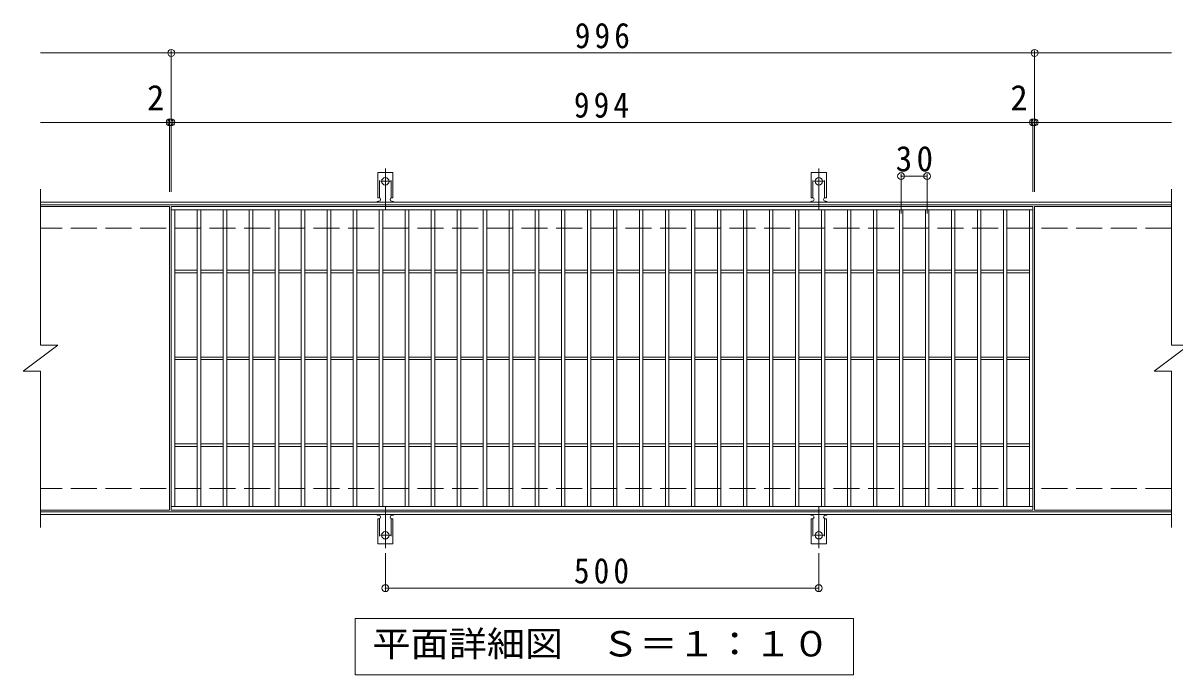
# Model space of a CAD drawing. Units: millimetres on the paper, enlarged 2 times, with parts at other scales. Extents: x -299 to 340, y -273 to 217.
# Drawn here: x -139.8 to 125.9, y 66.2 to 216.5 of the extents above; entities that cross this region are included whole.
import ezdxf
from ezdxf.enums import TextEntityAlignment as Align

# ---------------------------------------------------------------- set-up
doc = ezdxf.new("R2010")
doc.units = ezdxf.units.MM
doc.header["$LTSCALE"] = 2
doc.header["$PDMODE"] = 32
doc.header["$PDSIZE"] = 1.6
for name, pattern in [('CHAIN2', [12, 9, -1, 1, -1]), ('DASHED2', [3, 2, -1]), ('DASHED3', [4, 3, -1])]:
    doc.linetypes.add(name, pattern=pattern)
for name, color, linetype, lineweight in [('C-1', 2, 'Continuous', 9), ('C-2', 3, 'Continuous', 9), ('C-4', 7, 'Continuous', 9), ('C-5', 7, 'Continuous', 9), ('C-A', 3, 'Continuous', 9)]:
    doc.layers.add(name, color=color, linetype=linetype, lineweight=lineweight)
doc.styles.add('ＭＳ ゴシック', font='')
doc.styles.get('ＭＳ ゴシック').set_extended_font_data('MS Gothic')

msp = doc.modelspace()

# ---------------------------------------------------------------- linework, layer by layer
at = {"layer": 'C-1'}
for p, q in [((125.157, 175.243), (-135.843, 175.243)), ((125.157, 174.643), (-135.843, 174.643)), ((125.157, 103.843), (-135.843, 103.843)), ((125.157, 103.243), (-135.843, 103.243))]:
    msp.add_line(p, q, dxfattribs=at)
at = {"layer": 'C-1', "linetype": 'DASHED3'}
for p, q in [((125.157, 169.243), (-135.843, 169.243)), ((125.157, 109.243), (-135.843, 109.243))]:
    msp.add_line(p, q, dxfattribs=at)
at = {"layer": 'C-2'}
for p, q in [((-135.843, 178.243), (-135.843, 142.243)), ((125.157, 178.243), (125.157, 142.243)), ((-106.043, 174.243), (-135.843, 174.243)), ((-106.043, 174.243), (-106.043, 104.243)), ((-105.643, 173.443), (93.157, 173.443)), ((-104.843, 105.043), (-104.843, 173.443)), ((-99.643, 105.043), (-99.643, 173.443)), ((-98.843, 105.043), (-98.843, 173.443)), ((-93.643, 105.043), (-93.643, 173.443)), ((-92.843, 105.043), (-92.843, 173.443)), ((-87.643, 105.043), (-87.643, 173.443)), ((-86.843, 105.043), (-86.843, 173.443)), ((-81.643, 105.043), (-81.643, 173.443)), ((-80.843, 105.043), (-80.843, 173.443)), ((-75.643, 105.043), (-75.643, 173.443)), ((-74.843, 105.043), (-74.843, 173.443)), ((-69.643, 105.043), (-69.643, 173.443)), ((-68.843, 105.043), (-68.843, 173.443)), ((-63.643, 105.043), (-63.643, 173.443)), ((-62.843, 105.043), (-62.843, 173.443)), ((-57.643, 105.043), (-57.643, 173.443)), ((-56.843, 105.043), (-56.843, 173.443)), ((-51.643, 105.043), (-51.643, 173.443)), ((-50.843, 105.043), (-50.843, 173.443)), ((-45.643, 105.043), (-45.643, 173.443)), ((-44.843, 105.043), (-44.843, 173.443)), ((-39.643, 105.043), (-39.643, 173.443)), ((-38.843, 105.043), (-38.843, 173.443)), ((-33.643, 105.043), (-33.643, 173.443)), ((-32.843, 105.043), (-32.843, 173.443)), ((-27.643, 105.043), (-27.643, 173.443)), ((-26.843, 105.043), (-26.843, 173.443)), ((-21.643, 105.043), (-21.643, 173.443)), ((-20.843, 105.043), (-20.843, 173.443)), ((-15.643, 105.043), (-15.643, 173.443)), ((-14.843, 105.043), (-14.843, 173.443)), ((-9.643, 105.043), (-9.643, 173.443)), ((-8.843, 105.043), (-8.843, 173.443)), ((-3.643, 105.043), (-3.643, 173.443)), ((-2.843, 105.043), (-2.843, 173.443)), ((2.357, 105.043), (2.357, 173.443)), ((3.157, 105.043), (3.157, 173.443)), ((8.357, 105.043), (8.357, 173.443)), ((9.157, 105.043), (9.157, 173.443)), ((14.357, 105.043), (14.357, 173.443)), ((15.157, 105.043), (15.157, 173.443)), ((20.357, 105.043), (20.357, 173.443)), ((21.157, 105.043), (21.157, 173.443)), ((26.357, 105.043), (26.357, 173.443)), ((27.157, 105.043), (27.157, 173.443)), ((32.357, 105.043), (32.357, 173.443)), ((33.157, 105.043), (33.157, 173.443)), ((38.357, 105.043), (38.357, 173.443)), ((39.157, 105.043), (39.157, 173.443)), ((44.357, 105.043), (44.357, 173.443)), ((45.157, 105.043), (45.157, 173.443)), ((50.357, 105.043), (50.357, 173.443)), ((51.157, 105.043), (51.157, 173.443)), ((56.357, 105.043), (56.357, 173.443)), ((57.157, 105.043), (57.157, 173.443)), ((62.357, 105.043), (62.357, 173.443)), ((63.157, 105.043), (63.157, 173.443)), ((68.357, 105.043), (68.357, 173.443)), ((69.157, 105.043), (69.157, 173.443)), ((74.357, 105.043), (74.357, 173.443)), ((75.157, 105.043), (75.157, 173.443)), ((80.357, 105.043), (80.357, 173.443)), ((81.157, 105.043), (81.157, 173.443)), ((86.357, 105.043), (86.357, 173.443)), ((87.157, 105.043), (87.157, 173.443)), ((92.357, 105.043), (92.357, 173.443)), ((93.157, 174.243), (93.157, 104.243)), ((93.557, 174.243), (93.557, 104.243)), ((125.157, 174.243), (93.557, 174.243)), ((-104.843, 159.543), (-99.643, 159.543)), ((-98.843, 159.543), (-93.643, 159.543)), ((-92.843, 159.543), (-87.643, 159.543)), ((-86.843, 159.543), (-81.643, 159.543)), ((-80.843, 159.543), (-75.643, 159.543)), ((-74.843, 159.543), (-69.643, 159.543)), ((-68.843, 159.543), (-63.643, 159.543)), ((-62.843, 159.543), (-57.643, 159.543)), ((-56.843, 159.543), (-51.643, 159.543)), ((-50.843, 159.543), (-45.643, 159.543)), ((-44.843, 159.543), (-39.643, 159.543)), ((-38.843, 159.543), (-33.643, 159.543)), ((-32.843, 159.543), (-27.643, 159.543)), ((-26.843, 159.543), (-21.643, 159.543)), ((-20.843, 159.543), (-15.643, 159.543)), ((-14.843, 159.543), (-9.643, 159.543)), ((-8.843, 159.543), (-3.643, 159.543)), ((-2.843, 159.543), (2.357, 159.543)), ((3.157, 159.543), (8.357, 159.543)), ((9.157, 159.543), (14.357, 159.543)), ((15.157, 159.543), (20.357, 159.543)), ((21.157, 159.543), (26.357, 159.543)), ((27.157, 159.543), (32.357, 159.543)), ((33.157, 159.543), (38.357, 159.543)), ((39.157, 159.543), (44.357, 159.543)), ((45.157, 159.543), (50.357, 159.543)), ((51.157, 159.543), (56.357, 159.543)), ((57.157, 159.543), (62.357, 159.543)), ((63.157, 159.543), (68.357, 159.543)), ((69.157, 159.543), (74.357, 159.543)), ((75.157, 159.543), (80.357, 159.543)), ((81.157, 159.543), (86.357, 159.543)), ((87.157, 159.543), (92.357, 159.543)), ((-104.843, 158.943), (-99.643, 158.943)), ((-98.843, 158.943), (-93.643, 158.943)), ((-92.843, 158.943), (-87.643, 158.943)), ((-86.843, 158.943), (-81.643, 158.943)), ((-80.843, 158.943), (-75.643, 158.943)), ((-74.843, 158.943), (-69.643, 158.943)), ((-68.843, 158.943), (-63.643, 158.943)), ((-62.843, 158.943), (-57.643, 158.943)), ((-56.843, 158.943), (-51.643, 158.943)), ((-50.843, 158.943), (-45.643, 158.943)), ((-44.843, 158.943), (-39.643, 158.943)), ((-38.843, 158.943), (-33.643, 158.943)), ((-32.843, 158.943), (-27.643, 158.943)), ((-26.843, 158.943), (-21.643, 158.943)), ((-20.843, 158.943), (-15.643, 158.943)), ((-14.843, 158.943), (-9.643, 158.943)), ((-8.843, 158.943), (-3.643, 158.943)), ((-2.843, 158.943), (2.357, 158.943)), ((3.157, 158.943), (8.357, 158.943)), ((9.157, 158.943), (14.357, 158.943)), ((15.157, 158.943), (20.357, 158.943)), ((21.157, 158.943), (26.357, 158.943)), ((27.157, 158.943), (32.357, 158.943)), ((33.157, 158.943), (38.357, 158.943)), ((39.157, 158.943), (44.357, 158.943)), ((45.157, 158.943), (50.357, 158.943)), ((51.157, 158.943), (56.357, 158.943)), ((57.157, 158.943), (62.357, 158.943)), ((63.157, 158.943), (68.357, 158.943)), ((69.157, 158.943), (74.357, 158.943)), ((75.157, 158.943), (80.357, 158.943)), ((81.157, 158.943), (86.357, 158.943)), ((87.157, 158.943), (92.357, 158.943)), ((-139.843, 136.243), (-131.843, 142.243)), ((-135.843, 142.243), (-131.843, 142.243)), ((121.157, 136.243), (129.157, 142.243)), ((125.157, 142.243), (129.157, 142.243)), ((-104.843, 139.543), (-99.643, 139.543)), ((-104.843, 138.943), (-99.643, 138.943)), ((-98.843, 139.543), (-93.643, 139.543)), ((-98.843, 138.943), (-93.643, 138.943)), ((-92.843, 139.543), (-87.643, 139.543)), ((-92.843, 138.943), (-87.643, 138.943)), ((-86.843, 139.543), (-81.643, 139.543)), ((-86.843, 138.943), (-81.643, 138.943)), ((-80.843, 139.543), (-75.643, 139.543)), ((-80.843, 138.943), (-75.643, 138.943)), ((-74.843, 139.543), (-69.643, 139.543)), ((-74.843, 138.943), (-69.643, 138.943)), ((-68.843, 139.543), (-63.643, 139.543)), ((-68.843, 138.943), (-63.643, 138.943)), ((-62.843, 139.543), (-57.643, 139.543)), ((-62.843, 138.943), (-57.643, 138.943)), ((-56.843, 139.543), (-51.643, 139.543)), ((-56.843, 138.943), (-51.643, 138.943)), ((-50.843, 139.543), (-45.643, 139.543)), ((-50.843, 138.943), (-45.643, 138.943)), ((-44.843, 139.543), (-39.643, 139.543)), ((-44.843, 138.943), (-39.643, 138.943)), ((-38.843, 139.543), (-33.643, 139.543)), ((-38.843, 138.943), (-33.643, 138.943)), ((-32.843, 139.543), (-27.643, 139.543)), ((-32.843, 138.943), (-27.643, 138.943)), ((-26.843, 139.543), (-21.643, 139.543)), ((-26.843, 138.943), (-21.643, 138.943)), ((-20.843, 139.543), (-15.643, 139.543)), ((-20.843, 138.943), (-15.643, 138.943)), ((-14.843, 139.543), (-9.643, 139.543)), ((-14.843, 138.943), (-9.643, 138.943)), ((-8.843, 139.543), (-3.643, 139.543)), ((-8.843, 138.943), (-3.643, 138.943)), ((-2.843, 139.543), (2.357, 139.543)), ((-2.843, 138.943), (2.357, 138.943)), ((3.157, 139.543), (8.357, 139.543)), ((3.157, 138.943), (8.357, 138.943)), ((9.157, 139.543), (14.357, 139.543)), ((9.157, 138.943), (14.357, 138.943)), ((15.157, 139.543), (20.357, 139.543)), ((15.157, 138.943), (20.357, 138.943)), ((21.157, 139.543), (26.357, 139.543)), ((21.157, 138.943), (26.357, 138.943)), ((27.157, 139.543), (32.357, 139.543)), ((27.157, 138.943), (32.357, 138.943)), ((33.157, 139.543), (38.357, 139.543)), ((33.157, 138.943), (38.357, 138.943)), ((39.157, 139.543), (44.357, 139.543)), ((39.157, 138.943), (44.357, 138.943)), ((45.157, 139.543), (50.357, 139.543)), ((45.157, 138.943), (50.357, 138.943)), ((51.157, 139.543), (56.357, 139.543)), ((51.157, 138.943), (56.357, 138.943)), ((57.157, 139.543), (62.357, 139.543)), ((57.157, 138.943), (62.357, 138.943)), ((63.157, 139.543), (68.357, 139.543)), ((63.157, 138.943), (68.357, 138.943)), ((69.157, 139.543), (74.357, 139.543)), ((69.157, 138.943), (74.357, 138.943)), ((75.157, 139.543), (80.357, 139.543)), ((75.157, 138.943), (80.357, 138.943)), ((81.157, 139.543), (86.357, 139.543)), ((81.157, 138.943), (86.357, 138.943)), ((87.157, 139.543), (92.357, 139.543)), ((87.157, 138.943), (92.357, 138.943)), ((-139.843, 136.243), (-135.843, 136.243)), ((-135.843, 136.243), (-135.843, 100.243)), ((121.157, 136.243), (125.157, 136.243)), ((125.157, 136.243), (125.157, 100.243)), ((-104.843, 119.543), (-99.643, 119.543)), ((-104.843, 118.943), (-99.643, 118.943)), ((-98.843, 119.543), (-93.643, 119.543)), ((-98.843, 118.943), (-93.643, 118.943)), ((-92.843, 119.543), (-87.643, 119.543)), ((-92.843, 118.943), (-87.643, 118.943)), ((-86.843, 119.543), (-81.643, 119.543)), ((-86.843, 118.943), (-81.643, 118.943)), ((-80.843, 119.543), (-75.643, 119.543)), ((-80.843, 118.943), (-75.643, 118.943)), ((-74.843, 119.543), (-69.643, 119.543)), ((-74.843, 118.943), (-69.643, 118.943)), ((-68.843, 119.543), (-63.643, 119.543)), ((-68.843, 118.943), (-63.643, 118.943)), ((-62.843, 119.543), (-57.643, 119.543)), ((-62.843, 118.943), (-57.643, 118.943)), ((-56.843, 119.543), (-51.643, 119.543)), ((-56.843, 118.943), (-51.643, 118.943)), ((-50.843, 119.543), (-45.643, 119.543)), ((-50.843, 118.943), (-45.643, 118.943)), ((-44.843, 119.543), (-39.643, 119.543)), ((-44.843, 118.943), (-39.643, 118.943)), ((-38.843, 119.543), (-33.643, 119.543)), ((-38.843, 118.943), (-33.643, 118.943)), ((-32.843, 119.543), (-27.643, 119.543)), ((-32.843, 118.943), (-27.643, 118.943)), ((-26.843, 119.543), (-21.643, 119.543)), ((-26.843, 118.943), (-21.643, 118.943)), ((-20.843, 119.543), (-15.643, 119.543)), ((-20.843, 118.943), (-15.643, 118.943)), ((-14.843, 119.543), (-9.643, 119.543)), ((-14.843, 118.943), (-9.643, 118.943)), ((-8.843, 119.543), (-3.643, 119.543)), ((-8.843, 118.943), (-3.643, 118.943)), ((-2.843, 119.543), (2.357, 119.543)), ((-2.843, 118.943), (2.357, 118.943)), ((3.157, 119.543), (8.357, 119.543)), ((3.157, 118.943), (8.357, 118.943)), ((9.157, 119.543), (14.357, 119.543)), ((9.157, 118.943), (14.357, 118.943)), ((15.157, 119.543), (20.357, 119.543)), ((15.157, 118.943), (20.357, 118.943)), ((21.157, 119.543), (26.357, 119.543)), ((21.157, 118.943), (26.357, 118.943)), ((27.157, 119.543), (32.357, 119.543)), ((27.157, 118.943), (32.357, 118.943)), ((33.157, 119.543), (38.357, 119.543)), ((33.157, 118.943), (38.357, 118.943)), ((39.157, 119.543), (44.357, 119.543)), ((39.157, 118.943), (44.357, 118.943)), ((45.157, 119.543), (50.357, 119.543)), ((45.157, 118.943), (50.357, 118.943)), ((51.157, 119.543), (56.357, 119.543)), ((51.157, 118.943), (56.357, 118.943)), ((57.157, 119.543), (62.357, 119.543)), ((57.157, 118.943), (62.357, 118.943)), ((63.157, 119.543), (68.357, 119.543)), ((63.157, 118.943), (68.357, 118.943)), ((69.157, 119.543), (74.357, 119.543)), ((69.157, 118.943), (74.357, 118.943)), ((75.157, 119.543), (80.357, 119.543)), ((75.157, 118.943), (80.357, 118.943)), ((81.157, 119.543), (86.357, 119.543)), ((81.157, 118.943), (86.357, 118.943)), ((87.157, 119.543), (92.357, 119.543)), ((87.157, 118.943), (92.357, 118.943)), ((-106.043, 104.243), (-135.843, 104.243)), ((93.157, 105.043), (-105.643, 105.043)), ((93.157, 104.243), (-105.643, 104.243)), ((125.157, 104.243), (93.557, 104.243))]:
    msp.add_line(p, q, dxfattribs=at)
msp.add_lwpolyline([(-105.643, 104.243), (-105.643, 174.243), (93.157, 174.243)], dxfattribs=at)
at = {"layer": 'C-4'}
for p, q in [((-105.643, 177.643), (-105.643, 210.243)), ((93.557, 177.643), (93.557, 210.243)), ((-135.843, 209.643), (125.157, 209.643)), ((-106.043, 177.643), (-106.043, 194.243)), ((93.157, 177.643), (93.157, 194.243)), ((-135.843, 193.643), (125.157, 193.643)), ((62.757, 172.643), (62.757, 181.843)), ((62.757, 181.243), (68.757, 181.243)), ((68.757, 172.643), (68.757, 181.843)), ((-56.243, 94.299), (-56.243, 85.643)), ((43.757, 94.299), (43.757, 85.643)), ((-56.243, 86.243), (43.757, 86.243))]:
    msp.add_line(p, q, dxfattribs=at)
for p in [(-105.643, 209.643), (93.557, 209.643), (-106.043, 193.643), (-105.643, 193.643), (93.157, 193.643), (93.557, 193.643), (62.757, 181.243), (68.757, 181.243), (-56.243, 86.243), (43.757, 86.243)]:
    msp.add_point(p, dxfattribs=at)
at = {"layer": 'C-5'}
msp.add_lwpolyline([(-63.243, 66.243), (-63.243, 79.243), (51.757, 79.243), (51.757, 66.243)], close=True, dxfattribs=at)
at = {"layer": 'C-A'}
for p, q in [((-57.993, 176.243), (-57.993, 182.043)), ((-54.493, 182.043), (-57.993, 182.043)), ((-54.493, 176.243), (-54.493, 182.043)), ((42.007, 176.243), (42.007, 182.043)), ((45.507, 182.043), (42.007, 182.043)), ((45.507, 176.243), (45.507, 182.043)), ((-57.993, 176.243), (-57.743, 176.243)), ((-57.843, 175.443), (-57.743, 175.443)), ((-54.744, 175.443), (-54.641, 175.443)), ((-54.493, 176.243), (-54.743, 176.243)), ((42.007, 176.243), (42.257, 176.243)), ((42.157, 175.443), (42.257, 175.443)), ((45.256, 175.443), (45.359, 175.443)), ((45.507, 176.243), (45.257, 176.243)), ((-57.993, 102.243), (-57.743, 102.243)), ((-57.993, 102.243), (-57.993, 96.443)), ((-57.843, 103.043), (-57.743, 103.043)), ((-54.744, 103.043), (-54.641, 103.043)), ((-54.493, 102.243), (-54.743, 102.243)), ((-54.493, 102.243), (-54.493, 96.443)), ((42.007, 102.243), (42.257, 102.243)), ((42.007, 102.243), (42.007, 96.443)), ((42.157, 103.043), (42.257, 103.043)), ((45.256, 103.043), (45.359, 103.043)), ((45.507, 102.243), (45.257, 102.243)), ((45.507, 102.243), (45.507, 96.443)), ((-54.493, 96.443), (-57.993, 96.443)), ((45.507, 96.443), (42.007, 96.443))]:
    msp.add_line(p, q, dxfattribs=at)
at = {"layer": 'C-A', "linetype": 'DASHED2'}
for p, q in [((-57.593, 176.214), (-57.593, 182.043)), ((-54.893, 176.214), (-54.893, 182.043)), ((42.407, 176.214), (42.407, 182.043)), ((45.107, 176.214), (45.107, 182.043)), ((-57.593, 102.272), (-57.593, 96.443)), ((-54.893, 102.272), (-54.893, 96.443)), ((42.407, 102.272), (42.407, 96.443)), ((45.107, 102.272), (45.107, 96.443))]:
    msp.add_line(p, q, dxfattribs=at)
at = {"layer": 'C-A', "color": 7, "linetype": 'CHAIN2'}
for p, q in [((-56.243, 173.55), (-56.243, 183.03)), ((43.757, 173.55), (43.757, 183.03)), ((-57.398, 180.043), (-55.088, 180.043)), ((42.602, 180.043), (44.912, 180.043)), ((-56.243, 104.937), (-56.243, 95.457)), ((43.757, 104.937), (43.757, 95.457)), ((-57.398, 98.443), (-55.088, 98.443)), ((42.602, 98.443), (44.912, 98.443))]:
    msp.add_line(p, q, dxfattribs=at)
at = {"layer": 'C-A'}
for centre in [(-56.243, 180.043), (43.757, 180.043), (-56.243, 98.443), (43.757, 98.443)]:
    msp.add_circle(centre, 0.85, dxfattribs=at)
for centre, start, end in [((-57.843, 175.043), 90.27596, 150.00047), ((-57.743, 175.843), 270, 90), ((-54.743, 175.843), 90, 269.8667), ((-54.643, 175.043), 29.99927, 89.75836), ((42.157, 175.043), 90.27596, 150.00047), ((42.257, 175.843), 270, 90), ((45.257, 175.843), 90, 269.8667), ((45.357, 175.043), 29.99927, 89.75836), ((-57.843, 103.443), 209.99951, 269.72403), ((-57.743, 102.643), 270, 90), ((-54.743, 102.643), 90.13329, 270), ((-54.643, 103.443), 270.24162, 330.00072), ((42.157, 103.443), 209.99951, 269.72403), ((42.257, 102.643), 270, 90), ((45.257, 102.643), 90.13329, 270), ((45.357, 103.443), 270.24162, 330.00072)]:
    msp.add_arc(centre, 0.4, start, end, dxfattribs=at)

# ---------------------------------------------------------------- texts
at = {"layer": 'C-4', "color": 2, "style": 'ＭＳ ゴシック'}
for p in [(-111.235, 194.643), (87.965, 194.643)]:
    msp.add_text('2', height=5.865, dxfattribs=at).set_placement(p, align=Align.BOTTOM_LEFT)
at = {"layer": 'C-4', "color": 2, "char_height": 5.865, "attachment_point": 7, "style": 'ＭＳ ゴシック'}
for s, insert in [('\\T1.27;\\W0.9;996', (-12.543, 210.643)), ('\\T1.27;\\W0.9;994', (-12.743, 194.643)), ('\\T1.27;\\W0.95;30', (61.507, 182.243)), ('\\T1.27;\\W0.9;500', (-12.743, 87.243))]:
    msp.add_mtext(s, dxfattribs=dict(at, insert=insert))
at = {"layer": 'C-5', "color": 2, "style": 'ＭＳ ゴシック', "width": 1.1}
msp.add_text('平面詳細図\u3000Ｓ＝１：１０', height=5.865, dxfattribs=at).set_placement((-59.243, 68.743), align=Align.BOTTOM_LEFT)

doc.saveas('drawing.dxf')
